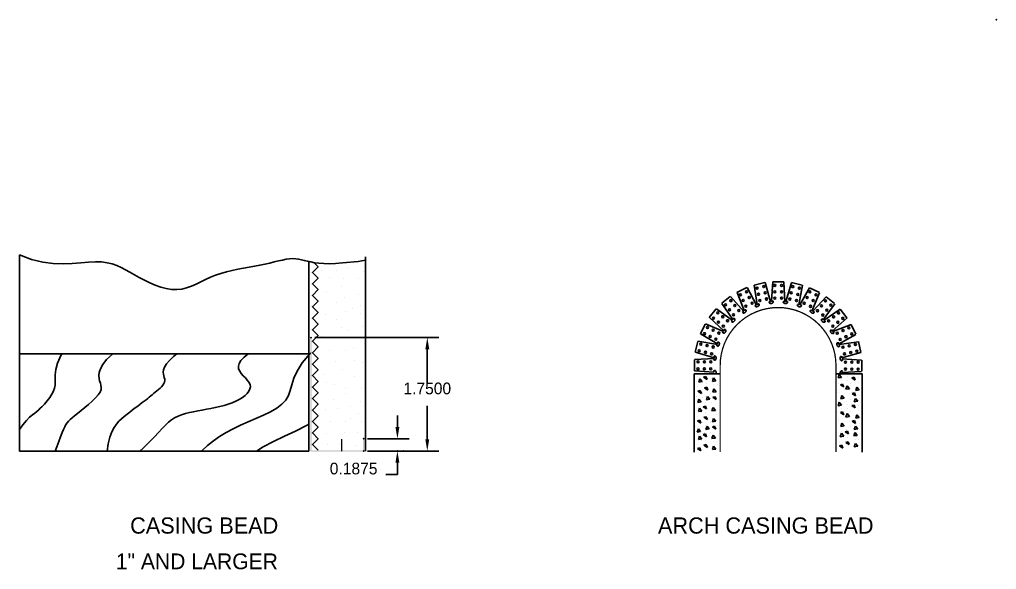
# Model space of a CAD drawing. Extents: x 0 to 24.7, y 0 to 23.5.
# Drawn here: x 9.68 to 24.75, y 15 to 23.47 of the extents above; entities that cross this region are included whole.
import ezdxf
from ezdxf.enums import TextEntityAlignment as Align

# ---------------------------------------------------------------- set-up
doc = ezdxf.new("R2010")
doc.units = 0
doc.header["$MEASUREMENT"] = 0
doc.layers.get('0').update_dxf_attribs({"color": 75, "linetype": 'CONTINUOUS'})
for name, color, linetype in [('R-ANNO-DIMS', 3, 'CONTINUOUS'), ('R-ANNO-TEXT', 6, 'CONTINUOUS'), ('R-SWTS-DET1', 1, 'CONTINUOUS'), ('R-SWTS-DET2', 4, 'CONTINUOUS'), ('R-SWTS-DET3', 5, 'CONTINUOUS'), ('SSMODEL1', 7, 'CONTINUOUS')]:
    doc.layers.add(name, color=color, linetype=linetype)
doc.dimstyles.get("Standard").update_dxf_attribs({"dimtxt": 0.18, "dimasz": 0.18, "dimexe": 0.18, "dimexo": 0.0625, "dimgap": 0.09, "dimtad": 0, "dimtih": 1, "dimtoh": 1, "dimdec": 4, "dimzin": 0, "dimtxsty": 'STANDARD', "dimcen": 0.09, "dimazin": 3, "dimtfac": 1, "dimtdec": 4, "dimtofl": 0, "dimtmove": 0, "dimatfit": 3, "dimtolj": 1, "dimtzin": 0})

# ---------------------------------------------------------------- blocks, each defined once
blk = doc.blocks.new('*D4')
at = {"color": 0, "linetype": 'BYBLOCK'}
for p, q in [((15.509, 17.189), (15.509, 17.369)), ((15.05, 17.009), (15.689, 17.009)), ((15.05, 16.821), (15.689, 16.821)), ((15.509, 16.641), (15.509, 16.461)), ((15.509, 16.461), (15.329, 16.461))]:
    blk.add_line(p, q, dxfattribs=at)
for points in [[(15.479, 17.189), (15.539, 17.189), (15.509, 17.009)], [(15.479, 16.641), (15.539, 16.641), (15.509, 16.821)]]:
    blk.add_solid(points, dxfattribs=at)
at = {"layer": 'SSMODEL1', "color": 0, "linetype": 'BYBLOCK'}
for p in [(14.988, 17.009), (14.988, 16.821), (15.509, 16.821)]:
    blk.add_point(p, dxfattribs=at)
at = {"color": 0, "linetype": 'BYBLOCK'}
blk.add_text('0.1875', height=0.18, dxfattribs=at).set_placement((14.834, 16.461), align=Align.CENTER)
blk = doc.blocks.new('*D3')
at = {"color": 0, "linetype": 'BYBLOCK'}
for p, q in [((14.238, 18.571), (16.15, 18.571)), ((15.97, 18.391), (15.97, 17.876)), ((15.97, 17.001), (15.97, 17.516)), ((15.661, 16.821), (16.15, 16.821))]:
    blk.add_line(p, q, dxfattribs=at)
for points in [[(15.94, 18.391), (16, 18.391), (15.97, 18.571)], [(15.94, 17.001), (16, 17.001), (15.97, 16.821)]]:
    blk.add_solid(points, dxfattribs=at)
at = {"layer": 'SSMODEL1', "color": 0, "linetype": 'BYBLOCK'}
for p in [(14.175, 18.571), (15.97, 18.571), (15.599, 16.821)]:
    blk.add_point(p, dxfattribs=at)
at = {"color": 0, "linetype": 'BYBLOCK'}
blk.add_text('1.7500', height=0.18, dxfattribs=at).set_placement((15.97, 17.696), align=Align.CENTER)

msp = doc.modelspace()

# ---------------------------------------------------------------- linework, layer by layer
msp.add_point((24.74853, 23.47232))
at = {"layer": 'R-SWTS-DET1'}
for p, q in [((20.8986, 19.33989), (20.74634, 19.26713)), ((20.90287, 19.34029), (21.04933, 19.0709)), ((21.17771, 19.41694), (21.01308, 19.37989)), ((21.01377, 19.378), (21.05921, 19.08109)), ((21.18197, 19.41638), (21.26481, 19.12115)), ((21.29848, 19.42846), (21.27671, 19.12889)), ((21.46698, 19.42995), (21.29823, 19.43046)), ((21.471, 19.42846), (21.48607, 19.1222)), ((21.58728, 19.41431), (21.49939, 19.1271)), ((21.75188, 19.37827), (21.58748, 19.41632)), ((21.75547, 19.37592), (21.70202, 19.07398)), ((21.86569, 19.33625), (21.71609, 19.07579)), ((22.01815, 19.26448), (21.86633, 19.33816)), ((20.64362, 19.20266), (20.51137, 19.09785)), ((20.6477, 19.20401), (20.85044, 18.97396)), ((20.74743, 19.26544), (20.8578, 18.98609)), ((22.02112, 19.26139), (21.90182, 18.97892)), ((22.11975, 19.19819), (21.91595, 18.97755)), ((22.25241, 19.0943), (22.1208, 19.19991)), ((20.42558, 19.01214), (20.31997, 18.88052)), ((20.42925, 19.01435), (20.6781, 18.83519)), ((20.51282, 19.09644), (20.68257, 18.84865)), ((20.8578, 18.98609), (20.87898, 19.00001)), ((21.04933, 19.0709), (21.02228, 19.0653)), ((21.05921, 19.08109), (21.08296, 19.08995)), ((21.26481, 19.12115), (21.2372, 19.12172)), ((21.27671, 19.12889), (21.30183, 19.13224)), ((21.48607, 19.1222), (21.45927, 19.12889)), ((21.49939, 19.1271), (21.52463, 19.12477)), ((21.70202, 19.07398), (21.67738, 19.08647)), ((21.71609, 19.07579), (21.74018, 19.06791)), ((21.90182, 18.97892), (21.88058, 18.99658)), ((22.25463, 19.09063), (22.07546, 18.84178)), ((22.33672, 19.00706), (22.08893, 18.83731)), ((22.44294, 18.87626), (22.33812, 19.00851)), ((20.32169, 18.87948), (20.54233, 18.67567)), ((20.6781, 18.83519), (20.65615, 18.81841)), ((20.68257, 18.84865), (20.70013, 18.86694)), ((20.85044, 18.97396), (20.82531, 18.96248)), ((21.91595, 18.97755), (21.93768, 18.96451)), ((22.07546, 18.84178), (22.05868, 18.86372)), ((22.08893, 18.83731), (22.10721, 18.81975)), ((22.44428, 18.87218), (22.21423, 18.66944)), ((20.2554, 18.77787), (20.18172, 18.62606)), ((20.25849, 18.78085), (20.54096, 18.66155)), ((20.54233, 18.67567), (20.55537, 18.6974)), ((22.21423, 18.66944), (22.20276, 18.69457)), ((22.50571, 18.77244), (22.22636, 18.66208)), ((22.58017, 18.62128), (22.50741, 18.77354)), ((20.18363, 18.62542), (20.44409, 18.47582)), ((20.54096, 18.66155), (20.5233, 18.64031)), ((22.22636, 18.66208), (22.24028, 18.6409)), ((22.58057, 18.61701), (22.31117, 18.47055)), ((20.14161, 18.51161), (20.10356, 18.34721)), ((20.14396, 18.5152), (20.4459, 18.46175)), ((20.4459, 18.46175), (20.43341, 18.43711)), ((20.44409, 18.47582), (20.45197, 18.49991)), ((22.31117, 18.47055), (22.30558, 18.4976)), ((22.61827, 18.5061), (22.32137, 18.46067)), ((22.32137, 18.46067), (22.33022, 18.43692)), ((22.65722, 18.34217), (22.62016, 18.5068)), ((20.09142, 18.23073), (20.39768, 18.2458)), ((20.10557, 18.34701), (20.39278, 18.25912)), ((20.39768, 18.2458), (20.39099, 18.219)), ((20.39278, 18.25912), (20.39511, 18.28436)), ((22.65666, 18.33791), (22.36143, 18.25507)), ((22.36143, 18.25507), (22.36199, 18.28268)), ((22.36917, 18.24317), (22.37251, 18.21805)), ((22.66873, 18.2214), (22.36917, 18.24317)), ((20.08993, 18.2267), (20.08942, 18.05795)), ((22.67023, 18.0529), (22.67074, 18.22165)), ((20.09142, 18.05821), (20.39099, 18.03643)), ((20.39099, 18.03643), (20.38764, 18.06156)), ((22.36247, 18.03381), (22.36917, 18.0606)), ((22.66873, 18.04888), (22.36247, 18.03381))]:
    msp.add_line(p, q, dxfattribs=at)
for points, format in [([(22.27319, 16.80505, 0.02, 0.02, 0), (22.27319, 18.1398, 0.02, 0.02, 1), (20.48697, 18.1398, 0.02, 0.02, 0), (20.48697, 16.80505, 0.02, 0.02, 0)], "xyseb"), ([(20.83169, 18.9551, 0.14313587), (20.83799, 18.94992, 0.10717489), (20.84859, 18.94788, 0.07835316), (20.85981, 18.94992, 0.06566226), (20.87193, 18.95604, 0.06566226), (20.88206, 18.96509, 0.07835316), (20.88806, 18.97479, 0.10717489), (20.89003, 18.9854, 0.14313587), (20.88751, 18.99316, 0.14313587), (20.88121, 18.99833, 0.07487944), (20.87387, 19.00024, 0.07835316)], "xyb"), ([(21.02686, 19.05669, 0.14313587), (21.03185, 19.05024, 0.10717489), (21.04173, 19.04589, 0.07835316), (21.05312, 19.04538, 0.06566226), (21.0663, 19.04865, 0.06566226), (21.07819, 19.05522, 0.07835316), (21.0862, 19.06334, 0.10717489), (21.09048, 19.07325, 0.14313587), (21.08975, 19.08137, 0.14313587), (21.08476, 19.08782, 0.07487944), (21.07803, 19.09131, 0.07835316)], "xyb"), ([(21.23974, 19.1123, 0.14313587), (21.24317, 19.1049, 0.10717489), (21.25183, 19.09846, 0.07835316), (21.26283, 19.09543, 0.06566226), (21.27641, 19.09568, 0.06566226), (21.28946, 19.09945, 0.07835316), (21.29907, 19.10558, 0.10717489), (21.30545, 19.11429, 0.14313587), (21.30655, 19.12236, 0.14313587), (21.30312, 19.12976, 0.07487944), (21.29733, 19.13467, 0.07835316)], "xyb"), ([(21.45966, 19.11914, 0.14313587), (21.46136, 19.11117, 0.10717489), (21.46837, 19.10296, 0.07835316), (21.47841, 19.09756, 0.06566226), (21.49171, 19.09478, 0.06566226), (21.50527, 19.09555, 0.07835316), (21.51601, 19.09939, 0.10717489), (21.52417, 19.10646, 0.14313587), (21.52703, 19.11409, 0.14313587), (21.52534, 19.12207, 0.07487944), (21.52079, 19.12813, 0.07835316)], "xyb"), ([(21.67559, 19.07688, 0.14313587), (21.67547, 19.06873, 0.10717489), (21.68048, 19.05917, 0.07835316), (21.68907, 19.05167, 0.06566226), (21.70142, 19.046, 0.06566226), (21.71481, 19.04373, 0.07835316), (21.72613, 19.04509, 0.10717489), (21.73565, 19.05016, 0.14313587), (21.74015, 19.05696, 0.14313587), (21.74027, 19.06512, 0.07487944), (21.73718, 19.07204, 0.07835316)], "xyb"), ([(21.8767, 18.98762, 0.14313587), (21.87477, 18.9797, 0.10717489), (21.87753, 18.96927, 0.07835316), (21.88423, 18.96005, 0.06566226), (21.89501, 18.95178, 0.06566226), (21.90756, 18.94658, 0.07835316), (21.9189, 18.94539, 0.10717489), (21.92931, 18.94821, 0.14313587), (21.93521, 18.95385, 0.14313587), (21.93714, 18.96177, 0.07487944), (21.93567, 18.96921, 0.07835316)], "xyb"), ([(20.66402, 18.81263, 0.14313587), (20.67131, 18.80899, 0.10717489), (20.6821, 18.80936, 0.07835316), (20.69258, 18.81384, 0.06566226), (20.70304, 18.8225, 0.06566226), (20.7109, 18.83358, 0.07835316), (20.71459, 18.84437, 0.10717489), (20.71415, 18.85516, 0.14313587), (20.70997, 18.86216, 0.14313587), (20.70268, 18.8658, 0.07487944), (20.6951, 18.86603, 0.07835316)], "xyb"), ([(22.05291, 18.85586, 0.14313587), (22.04926, 18.84857, 0.10717489), (22.04963, 18.83778, 0.07835316), (22.05411, 18.8273, 0.06566226), (22.06278, 18.81683, 0.06566226), (22.07386, 18.80898, 0.07835316), (22.08465, 18.80529, 0.10717489), (22.09543, 18.80573, 0.14313587), (22.10243, 18.80991, 0.14313587), (22.10608, 18.8172, 0.07487944), (22.1063, 18.82478, 0.07835316)], "xyb"), ([(20.53225, 18.63643, 0.14313587), (20.54017, 18.63449, 0.10717489), (20.55061, 18.63725, 0.07835316), (20.55983, 18.64396, 0.06566226), (20.5681, 18.65473, 0.06566226), (20.5733, 18.66728, 0.07835316), (20.57449, 18.67862, 0.10717489), (20.57167, 18.68904, 0.14313587), (20.56603, 18.69493, 0.14313587), (20.55811, 18.69687, 0.07487944), (20.55067, 18.6954, 0.07835316)], "xyb"), ([(22.19537, 18.68819, 0.14313587), (22.1902, 18.68189, 0.10717489), (22.18816, 18.67129, 0.07835316), (22.1902, 18.66007, 0.06566226), (22.19631, 18.64795, 0.06566226), (22.20537, 18.63782, 0.07835316), (22.21507, 18.63182, 0.10717489), (22.22568, 18.62985, 0.14313587), (22.23343, 18.63237, 0.14313587), (22.23861, 18.63867, 0.07487944), (22.24052, 18.64601, 0.07835316)], "xyb"), ([(20.443, 18.43532, 0.14313587), (20.45115, 18.4352, 0.10717489), (20.46071, 18.44021, 0.07835316), (20.46821, 18.4488, 0.06566226), (20.47388, 18.46114, 0.06566226), (20.47615, 18.47453, 0.07835316), (20.47479, 18.48586, 0.10717489), (20.46972, 18.49538, 0.14313587), (20.46292, 18.49987, 0.14313587), (20.45476, 18.49999, 0.07487944), (20.44784, 18.49691, 0.07835316)], "xyb"), ([(22.29696, 18.49302, 0.14313587), (22.29051, 18.48803, 0.10717489), (22.28616, 18.47815, 0.07835316), (22.28566, 18.46676, 0.06566226), (22.28892, 18.45357, 0.06566226), (22.29549, 18.44169, 0.07835316), (22.30362, 18.43368, 0.10717489), (22.31352, 18.4294, 0.14313587), (22.32164, 18.43013, 0.14313587), (22.32809, 18.43512, 0.07487944), (22.33158, 18.44185, 0.07835316)], "xyb"), ([(20.40074, 18.21939, 0.14313587), (20.40871, 18.22108, 0.10717489), (20.41691, 18.2281, 0.07835316), (20.42232, 18.23814, 0.06566226), (20.42509, 18.25144, 0.06566226), (20.42433, 18.265, 0.07835316), (20.42049, 18.27574, 0.10717489), (20.41342, 18.28389, 0.14313587), (20.40579, 18.28676, 0.14313587), (20.39781, 18.28506, 0.07487944), (20.39175, 18.28051, 0.07835316)], "xyb"), ([(22.35257, 18.28014, 0.14313587), (22.34517, 18.27671, 0.10717489), (22.33874, 18.26805, 0.07835316), (22.33571, 18.25705, 0.06566226), (22.33596, 18.24347, 0.06566226), (22.33972, 18.23042, 0.07835316), (22.34586, 18.22081, 0.10717489), (22.35456, 18.21443, 0.14313587), (22.36264, 18.21333, 0.14313587), (22.37004, 18.21676, 0.07487944), (22.37494, 18.22254, 0.07835316)], "xyb"), ([(20.42138, 18.01201, 0.01762562), (20.42232, 18.01442, 0.06566226), (20.42509, 18.02771, 0.06566226), (20.42433, 18.04127, 0.07835316), (20.42049, 18.05201, 0.10717489), (20.41342, 18.06017, 0.14313587), (20.40579, 18.06303, 0.14313587), (20.39781, 18.06134, 0.07487944), (20.39175, 18.05679, 0.07835316)], "xyb"), ([(22.36148, 18.05726, 0.14313587), (22.35345, 18.05588, 0.10717489), (22.34498, 18.04919, 0.07835316), (22.33918, 18.03937, 0.06566226), (22.33588, 18.02619, 0.06566226), (22.33611, 18.01261, 0.00412514), (22.33621, 18.01201, 0.10717489)], "xyb")]:
    msp.add_lwpolyline(points, format=format, dxfattribs=at)
for centre in [(20.89447, 19.27605), (21.05583, 19.33229), (21.15948, 19.35562), (21.32901, 19.27657), (21.32931, 19.37455), (21.43526, 19.27625), (21.43556, 19.37422), (21.60534, 19.35488), (21.70885, 19.33093), (21.87007, 19.27429), (20.65381, 19.1395), (20.7986, 19.23024), (20.84084, 19.14184), (20.93671, 19.18765), (21.07734, 19.23671), (21.09885, 19.14112), (21.181, 19.26004), (21.20251, 19.16445), (21.32872, 19.1786), (21.43497, 19.17828), (21.56116, 19.16398), (21.58325, 19.25943), (21.66467, 19.14003), (21.68676, 19.23548), (21.8273, 19.18615), (21.92288, 19.13976), (21.96566, 19.2279), (22.11023, 19.13682), (20.57054, 19.07351), (20.63139, 18.99673), (20.71466, 19.06272), (20.77551, 18.98594), (20.88309, 19.05344), (20.97895, 19.09925), (21.78452, 19.09801), (21.88011, 19.05162), (21.9876, 18.98399), (22.04892, 19.0604), (22.13179, 18.99391), (22.1931, 19.07032), (20.38306, 18.86996), (20.44956, 18.95283), (20.52597, 18.89151), (20.60239, 18.8302), (20.69224, 18.91994), (22.07047, 18.91749), (22.16022, 18.82764), (22.237, 18.88849), (22.31378, 18.94934), (22.37978, 18.86607), (20.29197, 18.72539), (20.38012, 18.68261), (20.45948, 18.80864), (20.53589, 18.74733), (22.22621, 18.74437), (22.30299, 18.80522), (22.38211, 18.67903), (22.47051, 18.72128), (20.24559, 18.6298), (20.33373, 18.58702), (20.42187, 18.54425), (20.46826, 18.63983), (22.29371, 18.63679), (22.33953, 18.54093), (22.42792, 18.58317), (22.51632, 18.62541), (20.18895, 18.46858), (20.2844, 18.44649), (20.37985, 18.4244), (22.3814, 18.42103), (22.47698, 18.44254), (22.57256, 18.46405), (20.165, 18.36506), (20.26045, 18.34297), (20.3559, 18.32089), (22.40473, 18.31737), (22.50031, 18.33888), (22.59589, 18.3604), (20.14533, 18.08904), (20.14566, 18.19529), (20.24331, 18.08874), (20.24363, 18.19499), (20.34128, 18.08844), (20.3416, 18.19469), (22.41855, 18.08491), (22.41887, 18.19116), (22.51652, 18.08462), (22.51684, 18.19087), (22.6145, 18.08432), (22.61482, 18.19057)]:
    msp.add_circle(centre, 0.01562, dxfattribs=at)
for points in [[(14.18537, 18.57138), (14.16537, 18.57138), (14.18537, 16.83138), (14.16537, 16.81138)], [(14.65982, 17.00516), (14.63982, 17.00516), (14.65982, 16.81766), (14.63982, 16.81766)], [(14.97787, 16.83138), (14.99787, 16.81138), (14.97787, 17.00888), (14.99787, 17.00888)], [(14.18537, 16.83138), (14.16537, 16.81138), (14.97787, 16.83138), (14.99787, 16.81138)]]:
    msp.add_trace(points, dxfattribs=at)
at = {"layer": 'R-SWTS-DET2'}
for p, q in [((9.68122, 16.81901), (9.68122, 19.84452)), ((14.14347, 16.81901), (14.14347, 19.74227)), ((15.01847, 16.81901), (15.01847, 19.81222)), ((9.68122, 18.31901), (14.14347, 18.31901)), ((20.08506, 18.01201), (20.08506, 16.80505)), ((20.08506, 18.01201), (20.48697, 18.01201)), ((22.27319, 18.01201), (22.67509, 18.01201)), ((22.67509, 18.01201), (22.67509, 16.80505)), ((9.68122, 16.81901), (14.14347, 16.81901))]:
    msp.add_line(p, q, dxfattribs=at)
msp.add_lwpolyline([(14.28607, 16.83418), (14.19769, 16.92257), (14.28607, 17.01096), (14.19769, 17.09935), (14.28607, 17.18774), (14.19769, 17.27612), (14.28607, 17.36451), (14.19769, 17.4529), (14.28607, 17.54129), (14.19769, 17.62968), (14.28607, 17.71807), (14.19769, 17.80645), (14.28607, 17.89484), (14.19769, 17.98323), (14.28607, 18.07162), (14.19769, 18.16001), (14.28607, 18.2484), (14.19769, 18.33678), (14.28607, 18.42517), (14.19769, 18.51356), (14.28607, 18.60195), (14.19769, 18.69034), (14.28607, 18.77873), (14.19769, 18.86711), (14.28607, 18.9555), (14.19769, 19.04389), (14.28607, 19.13228), (14.19769, 19.22067), (14.28607, 19.30906), (14.19769, 19.39744), (14.28607, 19.48583), (14.19769, 19.57422), (14.28607, 19.66261), (14.22256, 19.72612)], dxfattribs=at)
at = {"layer": 'R-SWTS-DET3'}
for p, q in [((14.3408, 19.59862), (14.3408, 19.59862)), ((14.571, 19.59862), (14.571, 19.59862)), ((14.74807, 19.6517), (14.74807, 19.6517)), ((14.98536, 19.59386), (14.98536, 19.59386)), ((14.46475, 19.49247), (14.46475, 19.49247)), ((14.67724, 19.47477), (14.67724, 19.47477)), ((14.90848, 19.47864), (14.90848, 19.47864)), ((14.64903, 19.35382), (14.64903, 19.35382)), ((14.41163, 19.28015), (14.41163, 19.28015)), ((14.69495, 19.19169), (14.69495, 19.19169)), ((14.90848, 19.2386), (14.90848, 19.2386)), ((14.571, 19.10322), (14.571, 19.10322)), ((14.822, 19.01776), (14.822, 19.01776)), ((14.9439, 19.06783), (14.9439, 19.06783)), ((14.39392, 18.92629), (14.39392, 18.92629)), ((14.571, 18.85552), (14.571, 18.85552)), ((14.70669, 18.96975), (14.70669, 18.96975)), ((14.93731, 18.94095), (14.93731, 18.94095)), ((14.64182, 18.73167), (14.64182, 18.73167)), ((14.96614, 18.73931), (14.96614, 18.73931)), ((14.3408, 18.59012), (14.3408, 18.59012)), ((14.74807, 18.67859), (14.74807, 18.67859)), ((14.83161, 18.41286), (14.83161, 18.41286)), ((14.46475, 18.37781), (14.46475, 18.37781)), ((14.71265, 18.37781), (14.71265, 18.37781)), ((14.55329, 18.20088), (14.55329, 18.20088)), ((14.85083, 18.22083), (14.85083, 18.22083)), ((14.97575, 18.18242), (14.97575, 18.18242)), ((14.37621, 18.00625), (14.37621, 18.00625)), ((14.65953, 18.07702), (14.65953, 18.07702)), ((14.85083, 17.97118), (14.85083, 17.97118)), ((20.17526, 17.93579), (20.15783, 17.88356)), ((20.17412, 17.96126), (20.17412, 17.96126)), ((20.21011, 17.89226), (20.17526, 17.93579)), ((20.26737, 17.96917), (20.23252, 17.96047)), ((20.23252, 17.96047), (20.28479, 17.92565)), ((20.28479, 17.92565), (20.26737, 17.96917)), ((20.35618, 17.93192), (20.35618, 17.93192)), ((20.38531, 17.94745), (20.36788, 17.89522)), ((20.42016, 17.90392), (20.38531, 17.94745)), ((22.3224, 17.99992), (22.30498, 17.94769)), ((22.30498, 17.94769), (22.35725, 17.95639)), ((22.35725, 17.95639), (22.3224, 17.99992)), ((22.44688, 17.96713), (22.44688, 17.96713)), ((22.55187, 17.95744), (22.51702, 17.94873)), ((22.51702, 17.94873), (22.5693, 17.91391)), ((22.5693, 17.91391), (22.55187, 17.95744)), ((22.62306, 17.94952), (22.62306, 17.94952)), ((14.41163, 17.8824), (14.41163, 17.8824)), ((14.53558, 17.84702), (14.53558, 17.84702)), ((14.71265, 17.79394), (14.71265, 17.79394)), ((14.95653, 17.79836), (14.95653, 17.79836)), ((20.13888, 17.80869), (20.13888, 17.80869)), ((20.15783, 17.88356), (20.21011, 17.89226)), ((20.20936, 17.87324), (20.20936, 17.87324)), ((20.27911, 17.80487), (20.24426, 17.79616)), ((20.24426, 17.79616), (20.29654, 17.76134)), ((20.27396, 17.86737), (20.27396, 17.86737)), ((20.29654, 17.76134), (20.27911, 17.80487)), ((20.36788, 17.89522), (20.42016, 17.90392)), ((20.39141, 17.8439), (20.39141, 17.8439)), ((20.44427, 17.8439), (20.44427, 17.8439)), ((22.30593, 17.85564), (22.30593, 17.85564)), ((22.37569, 17.85181), (22.34084, 17.84311)), ((22.34084, 17.84311), (22.39311, 17.80829)), ((22.35879, 17.90258), (22.35879, 17.90258)), ((22.39311, 17.80829), (22.37569, 17.85181)), ((22.44493, 17.82502), (22.4275, 17.77279)), ((22.4275, 17.77279), (22.47978, 17.78149)), ((22.47978, 17.78149), (22.44493, 17.82502)), ((22.44688, 17.90845), (22.44688, 17.90845)), ((22.49386, 17.8615), (22.49386, 17.8615)), ((22.59663, 17.80753), (22.5792, 17.7553)), ((22.63148, 17.764), (22.59663, 17.80753)), ((22.62306, 17.87324), (22.62306, 17.87324)), ((14.71265, 17.70547), (14.71265, 17.70547)), ((20.12127, 17.65612), (20.12127, 17.65612)), ((20.17928, 17.75206), (20.14443, 17.74335)), ((20.14443, 17.74335), (20.1967, 17.70853)), ((20.1967, 17.70853), (20.17928, 17.75206)), ((20.2211, 17.70894), (20.2211, 17.70894)), ((20.2211, 17.63852), (20.2211, 17.63852)), ((20.26809, 17.66786), (20.26809, 17.66786)), ((20.29195, 17.66178), (20.27453, 17.60955)), ((20.3268, 17.61826), (20.29195, 17.66178)), ((20.34443, 17.70894), (20.34443, 17.70894)), ((20.40831, 17.65817), (20.37347, 17.64946)), ((20.37347, 17.64946), (20.42574, 17.61464)), ((20.39114, 17.77838), (20.37372, 17.72615)), ((20.37372, 17.72615), (20.42599, 17.73485)), ((20.42599, 17.73485), (20.39114, 17.77838)), ((20.42574, 17.61464), (20.40831, 17.65817)), ((22.31181, 17.72067), (22.31181, 17.72067)), ((22.31768, 17.75588), (22.31768, 17.75588)), ((22.36324, 17.67927), (22.34582, 17.62704)), ((22.34582, 17.62704), (22.39809, 17.63575)), ((22.39809, 17.63575), (22.36324, 17.67927)), ((22.40577, 17.76762), (22.40577, 17.76762)), ((22.47624, 17.70307), (22.47624, 17.70307)), ((22.55774, 17.71685), (22.52289, 17.70814)), ((22.52289, 17.70814), (22.57517, 17.67332)), ((22.57329, 17.63263), (22.55586, 17.5804)), ((22.57517, 17.67332), (22.55774, 17.71685)), ((22.60814, 17.58911), (22.57329, 17.63263)), ((22.57608, 17.77348), (22.57608, 17.77348)), ((22.5792, 17.7553), (22.63148, 17.764)), ((22.63481, 17.67373), (22.63481, 17.67373)), ((14.51787, 17.61701), (14.51787, 17.61701)), ((14.79317, 17.51031), (14.79317, 17.51031)), ((14.93731, 17.57752), (14.93731, 17.57752)), ((20.15776, 17.62097), (20.14033, 17.56874)), ((20.14033, 17.56874), (20.19261, 17.57745)), ((20.16824, 17.48003), (20.15082, 17.4278)), ((20.19261, 17.57745), (20.15776, 17.62097)), ((20.1671, 17.5055), (20.1671, 17.5055)), ((20.20309, 17.4365), (20.16824, 17.48003)), ((20.26035, 17.51342), (20.2255, 17.50471)), ((20.2255, 17.50471), (20.27778, 17.46989)), ((20.25634, 17.56224), (20.25634, 17.56224)), ((20.27778, 17.46989), (20.26035, 17.51342)), ((20.27453, 17.60955), (20.3268, 17.61826)), ((20.3503, 17.56224), (20.3503, 17.56224)), ((20.37829, 17.49169), (20.36086, 17.43946)), ((20.41314, 17.44816), (20.37829, 17.49169)), ((22.3224, 17.5722), (22.30498, 17.51997)), ((22.30498, 17.51997), (22.35725, 17.52868)), ((22.35725, 17.52868), (22.3224, 17.5722)), ((22.43513, 17.58571), (22.43513, 17.58571)), ((22.44688, 17.53942), (22.44688, 17.53942)), ((22.44688, 17.48074), (22.44688, 17.48074)), ((22.49973, 17.62092), (22.49973, 17.62092)), ((22.55187, 17.52973), (22.51702, 17.52102)), ((22.51702, 17.52102), (22.5693, 17.4862)), ((22.5693, 17.4862), (22.55187, 17.52973)), ((22.55586, 17.5804), (22.60814, 17.58911)), ((22.62306, 17.52181), (22.62306, 17.52181)), ((14.39392, 17.45777), (14.39392, 17.45777)), ((14.5887, 17.47546), (14.5887, 17.47546)), ((14.90848, 17.40469), (14.90848, 17.40469)), ((20.13187, 17.35293), (20.13187, 17.35293)), ((20.15082, 17.4278), (20.20309, 17.4365)), ((20.20234, 17.41748), (20.20234, 17.41748)), ((20.2721, 17.34911), (20.23725, 17.34041)), ((20.23725, 17.34041), (20.28952, 17.30558)), ((20.26694, 17.41161), (20.26694, 17.41161)), ((20.28952, 17.30558), (20.2721, 17.34911)), ((20.34916, 17.47616), (20.34916, 17.47616)), ((20.36086, 17.43946), (20.41314, 17.44816)), ((20.3844, 17.38814), (20.3844, 17.38814)), ((20.43725, 17.38814), (20.43725, 17.38814)), ((22.30593, 17.42792), (22.30593, 17.42792)), ((22.31768, 17.32817), (22.31768, 17.32817)), ((22.37569, 17.4241), (22.34084, 17.4154)), ((22.34084, 17.4154), (22.39311, 17.38058)), ((22.35879, 17.47487), (22.35879, 17.47487)), ((22.39311, 17.38058), (22.37569, 17.4241)), ((22.40577, 17.3399), (22.40577, 17.3399)), ((22.44493, 17.39731), (22.4275, 17.34508)), ((22.4275, 17.34508), (22.47978, 17.35378)), ((22.47978, 17.35378), (22.44493, 17.39731)), ((22.49386, 17.43379), (22.49386, 17.43379)), ((22.57608, 17.34577), (22.57608, 17.34577)), ((22.59663, 17.37982), (22.5792, 17.32759)), ((22.5792, 17.32759), (22.63148, 17.33629)), ((22.63148, 17.33629), (22.59663, 17.37982)), ((22.62306, 17.44553), (22.62306, 17.44553)), ((14.48246, 17.28084), (14.48246, 17.28084)), ((14.70669, 17.27987), (14.70669, 17.27987)), ((14.79317, 17.31828), (14.79317, 17.31828)), ((14.95653, 17.27987), (14.95653, 17.27987)), ((20.11425, 17.20036), (20.11425, 17.20036)), ((20.17226, 17.2963), (20.13741, 17.28759)), ((20.13741, 17.28759), (20.18968, 17.25277)), ((20.18968, 17.25277), (20.17226, 17.2963)), ((20.21409, 17.25318), (20.21409, 17.25318)), ((20.21409, 17.18276), (20.21409, 17.18276)), ((20.26107, 17.2121), (20.26107, 17.2121)), ((20.28493, 17.20602), (20.26751, 17.15379)), ((20.31978, 17.1625), (20.28493, 17.20602)), ((20.33741, 17.25318), (20.33741, 17.25318)), ((20.4013, 17.20241), (20.36645, 17.19371)), ((20.36645, 17.19371), (20.41872, 17.15888)), ((20.38412, 17.32262), (20.3667, 17.27039)), ((20.3667, 17.27039), (20.41897, 17.27909)), ((20.41897, 17.27909), (20.38412, 17.32262)), ((20.41872, 17.15888), (20.4013, 17.20241)), ((22.31181, 17.29296), (22.31181, 17.29296)), ((22.36324, 17.25156), (22.34582, 17.19933)), ((22.34582, 17.19933), (22.39809, 17.20803)), ((22.39809, 17.20803), (22.36324, 17.25156)), ((22.47624, 17.27536), (22.47624, 17.27536)), ((22.49973, 17.1932), (22.49973, 17.1932)), ((22.55774, 17.28914), (22.52289, 17.28043)), ((22.52289, 17.28043), (22.57517, 17.24561)), ((22.57329, 17.20492), (22.55586, 17.15269)), ((22.57517, 17.24561), (22.55774, 17.28914)), ((22.60814, 17.16139), (22.57329, 17.20492)), ((22.63481, 17.24602), (22.63481, 17.24602)), ((14.41163, 17.08622), (14.41163, 17.08622)), ((14.69495, 17.10391), (14.69495, 17.10391)), ((14.89887, 17.10704), (14.89887, 17.10704)), ((20.15074, 17.16521), (20.13331, 17.11298)), ((20.13331, 17.11298), (20.18559, 17.12169)), ((20.18559, 17.12169), (20.15074, 17.16521)), ((20.16824, 17.05232), (20.15082, 17.00008)), ((20.1671, 17.07779), (20.1671, 17.07779)), ((20.20309, 17.00879), (20.16824, 17.05232)), ((20.26035, 17.0857), (20.2255, 17.077)), ((20.2255, 17.077), (20.27778, 17.04218)), ((20.24932, 17.10648), (20.24932, 17.10648)), ((20.27778, 17.04218), (20.26035, 17.0857)), ((20.26751, 17.15379), (20.31978, 17.1625)), ((20.34329, 17.10648), (20.34329, 17.10648)), ((20.34916, 17.04845), (20.34916, 17.04845)), ((20.37829, 17.06398), (20.36086, 17.01174)), ((20.41314, 17.02045), (20.37829, 17.06398)), ((22.35766, 17.09439), (22.34023, 17.04215)), ((22.34023, 17.04215), (22.39251, 17.05086)), ((22.35652, 17.11986), (22.35652, 17.11986)), ((22.39251, 17.05086), (22.35766, 17.09439)), ((22.39176, 17.03184), (22.39176, 17.03184)), ((22.44977, 17.12777), (22.41492, 17.11907)), ((22.41492, 17.11907), (22.46719, 17.08425)), ((22.43513, 17.158), (22.43513, 17.158)), ((22.46719, 17.08425), (22.44977, 17.12777)), ((22.53857, 17.09052), (22.53857, 17.09052)), ((22.5677, 17.10605), (22.55028, 17.05381)), ((22.55028, 17.05381), (22.60255, 17.06252)), ((22.55586, 17.15269), (22.60814, 17.16139)), ((22.60255, 17.06252), (22.5677, 17.10605)), ((14.42934, 16.92698), (14.42934, 16.92698)), ((14.62412, 16.92698), (14.62412, 16.92698)), ((14.86044, 16.90541), (14.86044, 16.90541)), ((20.13187, 16.92522), (20.13187, 16.92522)), ((20.15082, 17.00008), (20.20309, 17.00879)), ((20.20234, 16.98977), (20.20234, 16.98977)), ((20.2721, 16.9214), (20.23725, 16.91269)), ((20.23725, 16.91269), (20.28952, 16.87787)), ((20.26694, 16.9839), (20.26694, 16.9839)), ((20.28952, 16.87787), (20.2721, 16.9214)), ((20.36086, 17.01174), (20.41314, 17.02045)), ((20.38412, 16.89491), (20.3667, 16.84268)), ((20.41897, 16.85138), (20.38412, 16.89491)), ((20.3844, 16.96043), (20.3844, 16.96043)), ((20.43725, 16.96043), (20.43725, 16.96043)), ((22.32128, 16.96729), (22.32128, 16.96729)), ((22.36167, 16.91066), (22.32682, 16.90195)), ((22.32682, 16.90195), (22.3791, 16.86713)), ((22.3791, 16.86713), (22.36167, 16.91066)), ((22.46151, 16.96347), (22.42666, 16.95476)), ((22.42666, 16.95476), (22.47894, 16.91994)), ((22.45636, 17.02597), (22.45636, 17.02597)), ((22.47894, 16.91994), (22.46151, 16.96347)), ((22.57354, 16.93698), (22.55611, 16.88475)), ((22.55611, 16.88475), (22.60839, 16.89345)), ((22.60839, 16.89345), (22.57354, 16.93698)), ((22.57381, 17.0025), (22.57381, 17.0025)), ((22.62667, 17.0025), (22.62667, 17.0025)), ((20.17226, 16.86859), (20.13741, 16.85988)), ((20.13741, 16.85988), (20.18968, 16.82506)), ((20.18968, 16.82506), (20.17226, 16.86859)), ((20.3667, 16.84268), (20.41897, 16.85138))]:
    msp.add_line(p, q, dxfattribs=at)
for points in [[(9.68122, 19.84452), (9.86462, 19.77566), (10.038, 19.73293), (10.20105, 19.71118), (10.35348, 19.7053), (10.49496, 19.71017), (10.62521, 19.72064), (10.74389, 19.73161), (10.85072, 19.73793), (10.94579, 19.73553), (11.03086, 19.72443), (11.1081, 19.70573), (11.17968, 19.68049), (11.24775, 19.6498), (11.3145, 19.61472), (11.38209, 19.57634), (11.45268, 19.53574), (11.5279, 19.49408), (11.60719, 19.45293), (11.68945, 19.41393), (11.77358, 19.37873), (11.85848, 19.349), (11.94304, 19.32637), (12.02617, 19.3125), (12.10676, 19.30904), (12.18404, 19.31701), (12.25865, 19.33492), (12.33153, 19.36063), (12.40365, 19.39201), (12.47595, 19.42693), (12.54941, 19.46327), (12.62497, 19.49889), (12.7036, 19.53166), (12.78593, 19.55993), (12.87124, 19.58402), (12.95852, 19.60471), (13.04674, 19.62279), (13.13486, 19.63906), (13.22185, 19.65429), (13.30669, 19.66929), (13.38834, 19.68483), (13.46596, 19.70145), (13.53941, 19.71859), (13.60873, 19.73545), (13.67399, 19.75121), (13.73522, 19.76505), (13.79248, 19.77616), (13.84581, 19.78373), (13.89525, 19.78695), (13.94114, 19.7853), (13.9849, 19.77951), (14.02823, 19.77061), (14.07282, 19.75963), (14.12039, 19.7476), (14.17263, 19.73554), (14.23124, 19.72448), (14.29792, 19.71547), (14.3741, 19.70954), (14.46013, 19.70787), (14.55607, 19.71166), (14.66201, 19.7221), (14.903, 19.7404), (15.01847, 19.76543)], [(10.33143, 18.31901), (10.32184, 18.30196), (10.26734, 18.17556), (10.23939, 18.07613), (10.22971, 17.99794), (10.22998, 17.93531), (10.23192, 17.88252), (10.22877, 17.83479), (10.21998, 17.79093), (10.20655, 17.75066), (10.1895, 17.7137), (10.16981, 17.67979), (10.1485, 17.64864), (10.12657, 17.61998), (10.10502, 17.59354), (10.08456, 17.56898), (10.06472, 17.54583), (10.04474, 17.52353), (10.02386, 17.50157), (10.00132, 17.4794), (9.97636, 17.45649), (9.94822, 17.43229), (9.91614, 17.40629), (9.87937, 17.37719), (9.83724, 17.34074), (9.78909, 17.29196), (9.73427, 17.22585), (9.68122, 17.15038)], [(11.11755, 18.31901), (11.1136, 18.316), (11.02452, 18.23134), (10.96484, 18.15621), (10.92881, 18.09021), (10.9107, 18.03291), (10.90516, 17.9837), (10.9084, 17.94109), (10.91703, 17.90338), (10.92767, 17.86889), (10.93693, 17.83591), (10.94141, 17.80277), (10.93774, 17.76775), (10.92251, 17.72918), (10.89342, 17.6859), (10.85246, 17.63888), (10.80272, 17.58964), (10.74728, 17.53972), (10.6892, 17.49063), (10.63158, 17.44388), (10.57748, 17.40101), (10.52999, 17.36353), (10.49137, 17.3323), (10.46062, 17.30557), (10.43592, 17.2809), (10.41545, 17.2559), (10.39741, 17.22812), (10.37997, 17.19517), (10.36132, 17.15461), (10.33964, 17.10403), (10.31375, 17.04174), (10.28497, 16.96898), (10.25526, 16.88772), (10.23281, 16.81901)], [(12.10774, 18.31901), (12.05585, 18.27702), (11.99345, 18.21691), (11.94806, 18.16266), (11.91871, 18.11523), (11.90284, 18.07406), (11.89745, 18.03821), (11.89955, 18.00674), (11.90614, 17.97874), (11.91423, 17.95325), (11.92084, 17.92935), (11.92297, 17.90611), (11.91832, 17.88278), (11.90734, 17.85935), (11.89117, 17.83598), (11.87096, 17.81286), (11.84784, 17.79015), (11.82295, 17.76803), (11.79745, 17.74666), (11.77246, 17.72624), (11.74883, 17.70681), (11.72621, 17.68808), (11.70393, 17.66963), (11.68134, 17.65104), (11.65778, 17.6319), (11.6326, 17.61178), (11.60513, 17.59029), (11.57473, 17.567), (11.54093, 17.54159), (11.50415, 17.51415), (11.46498, 17.48484), (11.42403, 17.45384), (11.3819, 17.42131), (11.33921, 17.38744), (11.29654, 17.3524), (11.25452, 17.31635), (11.21374, 17.27873), (11.17477, 17.23604), (11.13819, 17.18401), (11.10456, 17.11841), (11.07446, 17.03497), (11.04846, 16.92945), (11.0306, 16.81901)], [(13.2077, 18.31901), (13.14511, 18.26702), (13.09677, 18.21613), (13.06774, 18.17053), (13.05624, 18.12875), (13.06022, 18.0895), (13.07648, 18.0522), (13.10153, 18.01645), (13.13187, 17.98186), (13.164, 17.94803), (13.19444, 17.91457), (13.21969, 17.88107), (13.23627, 17.84714), (13.24141, 17.81252), (13.23534, 17.77756), (13.21904, 17.74274), (13.19347, 17.70854), (13.1596, 17.67545), (13.1184, 17.64394), (13.07084, 17.61451), (13.01788, 17.58764), (12.96045, 17.56367), (12.89932, 17.54239), (12.83522, 17.52347), (12.76887, 17.50655), (12.70099, 17.49128), (12.63233, 17.47733), (12.56359, 17.46435), (12.49551, 17.45199), (12.42874, 17.43984), (12.36363, 17.42723), (12.30045, 17.4134), (12.23949, 17.39762), (12.18102, 17.37915), (12.12531, 17.35724), (12.07265, 17.33115), (12.02331, 17.30013), (11.97696, 17.26339), (11.93086, 17.21993), (11.88164, 17.1687), (11.82595, 17.10864), (11.76044, 17.03869), (11.68176, 16.95781), (11.58654, 16.86494), (11.53663, 16.81901)], [(14.17537, 18.33526), (14.1575, 18.31824), (14.04133, 18.17801), (13.96351, 18.05304), (13.91376, 17.94187), (13.88178, 17.843), (13.85729, 17.75494), (13.83, 17.67621), (13.78962, 17.60533), (13.72823, 17.54085), (13.64739, 17.4815), (13.55101, 17.42606), (13.44304, 17.3733), (13.32738, 17.32198), (13.20798, 17.27089), (13.08874, 17.2188), (12.97361, 17.16448), (12.86571, 17.10679), (12.76504, 17.04494), (12.6708, 16.97821), (12.5822, 16.90591), (12.49844, 16.82731), (12.49072, 16.81901)], [(14.14347, 17.2339), (14.10927, 17.21389), (13.93939, 17.12919), (13.76619, 17.04905), (13.59632, 16.96912), (13.4364, 16.88504), (13.33417, 16.81901)]]:
    msp.add_lwpolyline(points, dxfattribs=at)

# ---------------------------------------------------------------- texts
at = {"layer": 'R-ANNO-TEXT'}
for s, height, p in [('CASING BEAD', 0.25, (11.38712, 15.54768)), ('ARCH CASING BEAD', 0.25, (19.52775, 15.54768)), ('1" AND LARGER', 0.2430934, (11.16624, 14.99886))]:
    msp.add_text(s, height=height, dxfattribs=at).set_placement(p)

# ---------------------------------------------------------------- dimensions: what is measured, and where the dimension line sits
at = {"layer": 'R-ANNO-DIMS'}
for base, p1, p2, picture, middle in [((15.97015, 18.57138), (15.59871, 16.82138), (14.17537, 18.57138), '*D3', (15.97015, 17.69638)), ((15.50871, 16.82138), (14.98787, 17.00888), (14.98787, 16.82138), '*D4', (14.83371, 16.46138))]:
    dim = msp.add_linear_dim(base=base, p1=p1, p2=p2, angle=90, dimstyle='Standard', dxfattribs=at)
    dim.commit()
    dim.dimension.update_dxf_attribs({"geometry": picture, "text_midpoint": middle})

doc.saveas('drawing.dxf')
